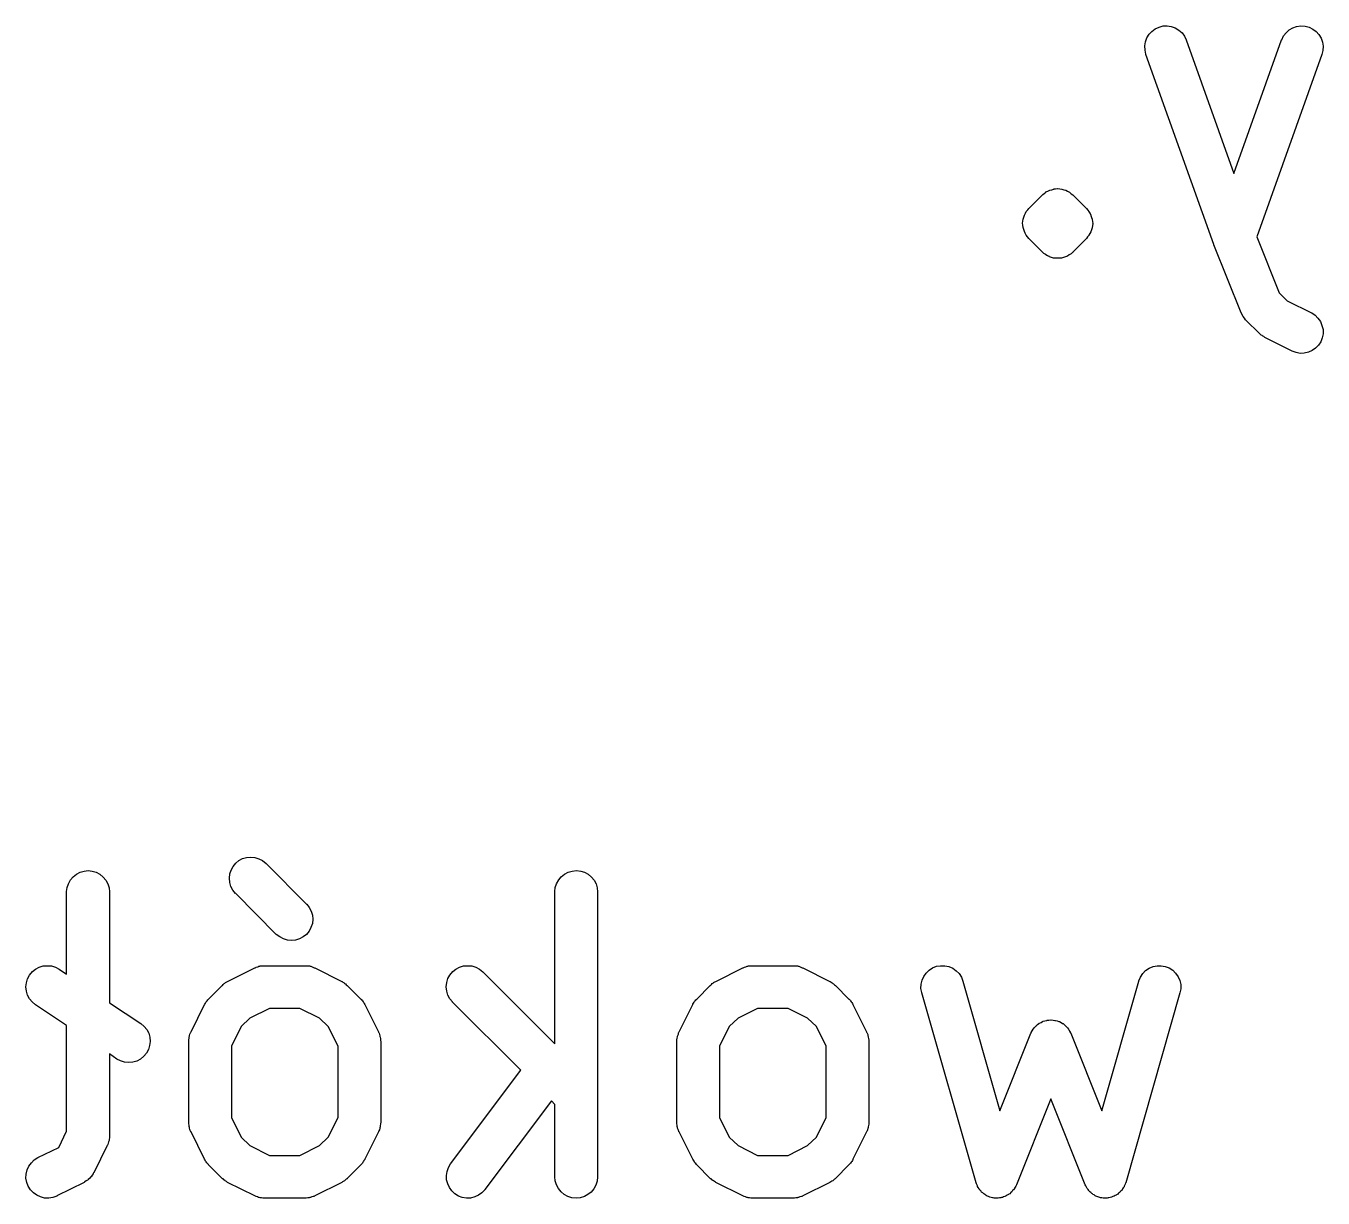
# Model space of a CAD drawing. Extents: x 131.5 to 184.4, y -145.8 to -137.7.
# Drawn here: x 137.129 to 141.684, y -145.467 to -141.351 of the extents above; entities that cross this region are included whole.
import ezdxf

# ---------------------------------------------------------------- set-up
doc = ezdxf.new("R2010")
doc.units = 0
doc.layers.add('BLACK', color=7, linetype='CONTINUOUS')

msp = doc.modelspace()

# ---------------------------------------------------------------- linework, layer by layer
at = {"layer": 'BLACK', "linetype": 'CONTINUOUS'}
for p, q in [((141.065, -141.393), (141.073, -141.38)), ((141.073, -141.38), (141.083, -141.37)), ((141.083, -141.37), (141.095, -141.361)), ((141.095, -141.361), (141.108, -141.355)), ((141.108, -141.355), (141.122, -141.351)), ((141.122, -141.351), (141.137, -141.351)), ((141.137, -141.351), (141.151, -141.353)), ((141.151, -141.353), (141.165, -141.358)), ((141.165, -141.358), (141.178, -141.366)), ((141.178, -141.366), (141.189, -141.375)), ((141.189, -141.375), (141.197, -141.387)), ((141.197, -141.387), (141.203, -141.4)), ((141.539, -141.4), (141.545, -141.386)), ((141.545, -141.386), (141.554, -141.375)), ((141.554, -141.375), (141.565, -141.365)), ((141.565, -141.365), (141.578, -141.358)), ((141.578, -141.358), (141.591, -141.353)), ((141.591, -141.353), (141.606, -141.351)), ((141.606, -141.351), (141.621, -141.352)), ((141.621, -141.352), (141.635, -141.355)), ((141.635, -141.355), (141.648, -141.362)), ((141.648, -141.362), (141.66, -141.37)), ((141.66, -141.37), (141.669, -141.381)), ((141.669, -141.381), (141.677, -141.394)), ((141.058, -141.421), (141.06, -141.407)), ((141.059, -141.436), (141.058, -141.421)), ((141.06, -141.407), (141.065, -141.393)), ((141.203, -141.4), (141.371, -141.869)), ((141.371, -141.869), (141.538, -141.4)), ((141.538, -141.4), (141.539, -141.4)), ((141.677, -141.394), (141.682, -141.408)), ((141.682, -141.408), (141.684, -141.422)), ((141.684, -141.422), (141.683, -141.437)), ((141.062, -141.45), (141.059, -141.436)), ((141.062, -141.451), (141.062, -141.45)), ((141.3, -142.118), (141.062, -141.451)), ((141.68, -141.451), (141.451, -142.091)), ((141.683, -141.437), (141.68, -141.451)), ((140.711, -141.934), (140.717, -141.931)), ((140.717, -141.931), (140.724, -141.928)), ((140.724, -141.928), (140.731, -141.926)), ((140.724, -141.928), (140.724, -141.928)), ((140.724, -141.928), (140.724, -141.928)), ((140.724, -141.928), (140.724, -141.928)), ((140.724, -141.928), (140.724, -141.928)), ((140.731, -141.926), (140.738, -141.924)), ((140.738, -141.924), (140.738, -141.923)), ((140.738, -141.923), (140.738, -141.923)), ((140.738, -141.923), (140.738, -141.923)), ((140.738, -141.923), (140.745, -141.923)), ((140.738, -141.924), (140.738, -141.924)), ((140.745, -141.923), (140.752, -141.922)), ((140.752, -141.922), (140.752, -141.922)), ((140.752, -141.922), (140.753, -141.922)), ((140.752, -141.922), (140.752, -141.922)), ((140.753, -141.922), (140.753, -141.922)), ((140.753, -141.922), (140.76, -141.923)), ((140.76, -141.923), (140.767, -141.924)), ((140.767, -141.924), (140.767, -141.924)), ((140.767, -141.924), (140.767, -141.924)), ((140.767, -141.924), (140.767, -141.924)), ((140.767, -141.924), (140.767, -141.924)), ((140.767, -141.924), (140.774, -141.926)), ((140.774, -141.926), (140.774, -141.926)), ((140.774, -141.926), (140.781, -141.928)), ((140.781, -141.928), (140.781, -141.928)), ((140.781, -141.928), (140.781, -141.928)), ((140.781, -141.928), (140.781, -141.928)), ((140.781, -141.928), (140.781, -141.928)), ((140.781, -141.928), (140.787, -141.931)), ((140.787, -141.931), (140.794, -141.935)), ((140.651, -141.992), (140.699, -141.944)), ((140.699, -141.944), (140.7, -141.943)), ((140.699, -141.944), (140.699, -141.944)), ((140.699, -141.944), (140.699, -141.944)), ((140.699, -141.944), (140.699, -141.944)), ((140.699, -141.944), (140.699, -141.944)), ((140.699, -141.944), (140.699, -141.944)), ((140.699, -141.944), (140.699, -141.944)), ((140.7, -141.943), (140.705, -141.939)), ((140.705, -141.939), (140.711, -141.935)), ((140.711, -141.935), (140.711, -141.934)), ((140.711, -141.934), (140.711, -141.934)), ((140.711, -141.934), (140.711, -141.934)), ((140.711, -141.934), (140.711, -141.934)), ((140.794, -141.935), (140.794, -141.935)), ((140.794, -141.935), (140.794, -141.935)), ((140.794, -141.935), (140.794, -141.935)), ((140.794, -141.935), (140.794, -141.935)), ((140.794, -141.935), (140.799, -141.94)), ((140.799, -141.94), (140.805, -141.944)), ((140.805, -141.944), (140.853, -141.992)), ((140.631, -142.029), (140.633, -142.023)), ((140.633, -142.023), (140.635, -142.016)), ((140.635, -142.015), (140.639, -142.009)), ((140.635, -142.016), (140.635, -142.015)), ((140.635, -142.016), (140.635, -142.016)), ((140.639, -142.009), (140.642, -142.003)), ((140.642, -142.003), (140.647, -141.997)), ((140.642, -142.003), (140.642, -142.003)), ((140.642, -142.003), (140.642, -142.003)), ((140.647, -141.997), (140.651, -141.992)), ((140.853, -141.992), (140.853, -141.992)), ((140.853, -141.992), (140.853, -141.992)), ((140.853, -141.992), (140.853, -141.992)), ((140.853, -141.992), (140.853, -141.992)), ((140.853, -141.992), (140.858, -141.998)), ((140.858, -141.998), (140.862, -142.003)), ((140.862, -142.003), (140.862, -142.004)), ((140.862, -142.004), (140.862, -142.004)), ((140.862, -142.004), (140.866, -142.01)), ((140.866, -142.01), (140.869, -142.016)), ((140.869, -142.016), (140.869, -142.017)), ((140.869, -142.017), (140.869, -142.017)), ((140.869, -142.017), (140.871, -142.024)), ((140.871, -142.024), (140.873, -142.03)), ((140.629, -142.044), (140.63, -142.037)), ((140.63, -142.051), (140.629, -142.044)), ((140.629, -142.044), (140.629, -142.044)), ((140.629, -142.044), (140.629, -142.044)), ((140.63, -142.037), (140.631, -142.03)), ((140.631, -142.059), (140.63, -142.051)), ((140.631, -142.03), (140.631, -142.029)), ((140.631, -142.03), (140.631, -142.03)), ((140.633, -142.066), (140.631, -142.059)), ((140.631, -142.059), (140.631, -142.059)), ((140.631, -142.059), (140.631, -142.059)), ((140.635, -142.073), (140.633, -142.066)), ((140.871, -142.067), (140.869, -142.074)), ((140.873, -142.06), (140.871, -142.067)), ((140.873, -142.03), (140.873, -142.031)), ((140.873, -142.031), (140.873, -142.031)), ((140.873, -142.031), (140.874, -142.038)), ((140.874, -142.052), (140.873, -142.06)), ((140.873, -142.06), (140.873, -142.06)), ((140.873, -142.06), (140.873, -142.06)), ((140.874, -142.038), (140.875, -142.045)), ((140.875, -142.045), (140.874, -142.045)), ((140.874, -142.045), (140.875, -142.046)), ((140.875, -142.046), (140.874, -142.052)), ((140.638, -142.079), (140.635, -142.073)), ((140.635, -142.073), (140.635, -142.073)), ((140.635, -142.073), (140.635, -142.073)), ((140.641, -142.086), (140.638, -142.079)), ((140.642, -142.086), (140.641, -142.086)), ((140.646, -142.092), (140.642, -142.086)), ((140.642, -142.086), (140.642, -142.086)), ((140.651, -142.097), (140.646, -142.092)), ((140.651, -142.098), (140.651, -142.097)), ((140.651, -142.097), (140.651, -142.097)), ((140.651, -142.097), (140.651, -142.097)), ((140.651, -142.097), (140.651, -142.097)), ((140.699, -142.145), (140.651, -142.098)), ((140.853, -142.098), (140.805, -142.145)), ((140.857, -142.092), (140.853, -142.098)), ((140.862, -142.087), (140.857, -142.092)), ((140.865, -142.08), (140.862, -142.086)), ((140.862, -142.086), (140.862, -142.087)), ((140.862, -142.087), (140.862, -142.087)), ((140.869, -142.074), (140.865, -142.08)), ((140.869, -142.074), (140.869, -142.074)), ((140.869, -142.074), (140.869, -142.074)), ((141.451, -142.091), (141.53, -142.288)), ((140.704, -142.15), (140.699, -142.145)), ((140.71, -142.154), (140.704, -142.15)), ((140.71, -142.155), (140.71, -142.154)), ((140.71, -142.154), (140.71, -142.154)), ((140.716, -142.158), (140.71, -142.155)), ((140.71, -142.155), (140.71, -142.155)), ((140.71, -142.155), (140.71, -142.155)), ((140.723, -142.161), (140.716, -142.158)), ((140.723, -142.162), (140.723, -142.161)), ((140.723, -142.161), (140.723, -142.161)), ((140.786, -142.159), (140.78, -142.162)), ((140.793, -142.155), (140.786, -142.159)), ((140.799, -142.151), (140.793, -142.155)), ((140.793, -142.155), (140.793, -142.155)), ((140.793, -142.155), (140.793, -142.155)), ((140.793, -142.155), (140.793, -142.155)), ((140.793, -142.155), (140.793, -142.155)), ((140.804, -142.146), (140.799, -142.151)), ((140.805, -142.146), (140.804, -142.146)), ((140.804, -142.146), (140.804, -142.146)), ((140.804, -142.146), (140.804, -142.146)), ((140.804, -142.146), (140.804, -142.146)), ((140.805, -142.145), (140.805, -142.146)), ((140.805, -142.146), (140.805, -142.146)), ((140.805, -142.146), (140.805, -142.146)), ((141.301, -142.118), (141.3, -142.118)), ((141.301, -142.119), (141.301, -142.118)), ((141.301, -142.12), (141.301, -142.119)), ((141.397, -142.358), (141.301, -142.12)), ((140.73, -142.164), (140.723, -142.162)), ((140.723, -142.162), (140.723, -142.162)), ((140.723, -142.162), (140.723, -142.162)), ((140.737, -142.166), (140.73, -142.164)), ((140.744, -142.167), (140.737, -142.166)), ((140.737, -142.166), (140.737, -142.166)), ((140.737, -142.166), (140.737, -142.166)), ((140.737, -142.166), (140.737, -142.166)), ((140.737, -142.166), (140.737, -142.166)), ((140.751, -142.167), (140.744, -142.167)), ((140.752, -142.167), (140.751, -142.167)), ((140.751, -142.167), (140.751, -142.167)), ((140.751, -142.167), (140.751, -142.167)), ((140.759, -142.167), (140.752, -142.167)), ((140.752, -142.167), (140.752, -142.167)), ((140.766, -142.166), (140.759, -142.167)), ((140.773, -142.164), (140.766, -142.166)), ((140.766, -142.166), (140.766, -142.166)), ((140.766, -142.166), (140.766, -142.166)), ((140.766, -142.166), (140.766, -142.166)), ((140.766, -142.166), (140.766, -142.166)), ((140.78, -142.162), (140.773, -142.164)), ((140.78, -142.162), (140.78, -142.162)), ((140.78, -142.162), (140.78, -142.162)), ((140.78, -142.162), (140.78, -142.162)), ((140.78, -142.162), (140.78, -142.162)), ((141.53, -142.288), (141.558, -142.316)), ((141.558, -142.316), (141.643, -142.359)), ((141.403, -142.371), (141.397, -142.358)), ((141.408, -142.377), (141.403, -142.371)), ((141.412, -142.383), (141.408, -142.377)), ((141.413, -142.384), (141.412, -142.383)), ((141.461, -142.431), (141.413, -142.384)), ((141.643, -142.359), (141.644, -142.359)), ((141.644, -142.359), (141.656, -142.367)), ((141.656, -142.367), (141.666, -142.377)), ((141.666, -142.377), (141.675, -142.389)), ((141.675, -142.389), (141.68, -142.403)), ((141.464, -142.434), (141.461, -142.431)), ((141.467, -142.437), (141.464, -142.434)), ((141.68, -142.403), (141.684, -142.417)), ((141.684, -142.432), (141.681, -142.446)), ((141.684, -142.417), (141.684, -142.432)), ((141.47, -142.438), (141.467, -142.437)), ((141.472, -142.44), (141.47, -142.438)), ((141.476, -142.442), (141.472, -142.44)), ((141.479, -142.445), (141.476, -142.442)), ((141.48, -142.445), (141.479, -142.445)), ((141.576, -142.493), (141.48, -142.445)), ((141.668, -142.472), (141.658, -142.483)), ((141.676, -142.46), (141.668, -142.472)), ((141.681, -142.446), (141.676, -142.46)), ((141.589, -142.498), (141.576, -142.493)), ((141.604, -142.501), (141.589, -142.498)), ((141.618, -142.5), (141.604, -142.501)), ((141.633, -142.497), (141.618, -142.5)), ((141.646, -142.491), (141.633, -142.497)), ((141.658, -142.483), (141.646, -142.491)), ((137.857, -144.303), (137.866, -144.291)), ((137.866, -144.291), (137.877, -144.282)), ((137.877, -144.282), (137.89, -144.275)), ((137.89, -144.275), (137.904, -144.271)), ((137.904, -144.271), (137.919, -144.27)), ((137.919, -144.27), (137.933, -144.271)), ((137.933, -144.271), (137.947, -144.276)), ((137.947, -144.276), (137.96, -144.282)), ((137.96, -144.282), (137.972, -144.292)), ((137.972, -144.292), (138.114, -144.435)), ((137.285, -144.35), (137.295, -144.339)), ((137.295, -144.339), (137.306, -144.33)), ((137.306, -144.33), (137.319, -144.323)), ((137.319, -144.323), (137.333, -144.319)), ((137.333, -144.319), (137.348, -144.317)), ((137.348, -144.317), (137.362, -144.319)), ((137.362, -144.319), (137.376, -144.323)), ((137.376, -144.323), (137.389, -144.33)), ((137.389, -144.33), (137.4, -144.34)), ((137.4, -144.34), (137.41, -144.351)), ((137.844, -144.344), (137.845, -144.329)), ((137.845, -144.359), (137.844, -144.344)), ((137.845, -144.329), (137.85, -144.315)), ((137.85, -144.315), (137.857, -144.303)), ((139, -144.35), (139.009, -144.339)), ((139.009, -144.339), (139.02, -144.33)), ((139.02, -144.33), (139.033, -144.323)), ((139.033, -144.323), (139.047, -144.319)), ((139.047, -144.319), (139.062, -144.317)), ((139.062, -144.317), (139.077, -144.319)), ((139.077, -144.319), (139.09, -144.323)), ((139.09, -144.323), (139.103, -144.33)), ((139.103, -144.33), (139.115, -144.34)), ((139.115, -144.34), (139.124, -144.351)), ((137.272, -144.391), (137.274, -144.377)), ((137.272, -144.392), (137.272, -144.391)), ((137.272, -144.681), (137.272, -144.392)), ((137.274, -144.377), (137.278, -144.363)), ((137.278, -144.363), (137.285, -144.35)), ((137.41, -144.351), (137.416, -144.364)), ((137.416, -144.364), (137.421, -144.378)), ((137.421, -144.378), (137.422, -144.392)), ((137.422, -144.392), (137.422, -144.781)), ((137.849, -144.373), (137.845, -144.359)), ((137.856, -144.386), (137.849, -144.373)), ((137.865, -144.397), (137.856, -144.386)), ((138.986, -144.391), (138.988, -144.377)), ((138.986, -144.392), (138.986, -144.391)), ((138.986, -144.926), (138.986, -144.392)), ((138.988, -144.377), (138.992, -144.363)), ((138.992, -144.363), (139, -144.35)), ((139.124, -144.351), (139.131, -144.364)), ((139.131, -144.364), (139.135, -144.378)), ((139.135, -144.378), (139.136, -144.392)), ((139.136, -144.392), (139.136, -145.392)), ((137.866, -144.398), (137.865, -144.397)), ((138.008, -144.541), (137.866, -144.398)), ((138.114, -144.435), (138.115, -144.435)), ((138.115, -144.435), (138.124, -144.447)), ((138.124, -144.447), (138.131, -144.46)), ((138.131, -144.46), (138.135, -144.474)), ((138.135, -144.474), (138.136, -144.488)), ((138.123, -144.53), (138.114, -144.541)), ((138.13, -144.517), (138.123, -144.53)), ((138.135, -144.503), (138.13, -144.517)), ((138.136, -144.488), (138.135, -144.503)), ((138.02, -144.55), (138.008, -144.541)), ((138.033, -144.557), (138.02, -144.55)), ((138.047, -144.561), (138.033, -144.557)), ((138.061, -144.563), (138.047, -144.561)), ((138.076, -144.561), (138.061, -144.563)), ((138.09, -144.557), (138.076, -144.561)), ((138.103, -144.55), (138.09, -144.557)), ((138.114, -144.541), (138.103, -144.55)), ((137.152, -144.672), (137.163, -144.663)), ((137.163, -144.663), (137.176, -144.656)), ((137.176, -144.656), (137.19, -144.652)), ((137.19, -144.652), (137.204, -144.651)), ((137.204, -144.651), (137.219, -144.652)), ((137.219, -144.652), (137.233, -144.656)), ((137.233, -144.656), (137.246, -144.663)), ((137.246, -144.663), (137.272, -144.681)), ((137.837, -144.706), (137.933, -144.659)), ((137.933, -144.659), (137.934, -144.658)), ((137.934, -144.658), (137.936, -144.657)), ((137.936, -144.657), (137.938, -144.656)), ((137.938, -144.656), (137.943, -144.655)), ((137.943, -144.655), (137.947, -144.653)), ((137.947, -144.653), (137.95, -144.653)), ((137.95, -144.653), (137.952, -144.652)), ((137.952, -144.652), (137.957, -144.652)), ((137.957, -144.652), (137.962, -144.651)), ((137.962, -144.651), (137.964, -144.651)), ((137.964, -144.651), (137.966, -144.651)), ((137.966, -144.651), (138.109, -144.651)), ((138.109, -144.651), (138.11, -144.651)), ((138.11, -144.651), (138.112, -144.651)), ((138.112, -144.651), (138.114, -144.651)), ((138.114, -144.651), (138.12, -144.652)), ((138.12, -144.652), (138.125, -144.652)), ((138.125, -144.652), (138.127, -144.653)), ((138.127, -144.653), (138.129, -144.653)), ((138.129, -144.653), (138.134, -144.655)), ((138.134, -144.655), (138.139, -144.657)), ((138.139, -144.657), (138.141, -144.658)), ((138.141, -144.658), (138.143, -144.659)), ((138.143, -144.659), (138.238, -144.706)), ((138.628, -144.672), (138.639, -144.663)), ((138.639, -144.663), (138.652, -144.656)), ((138.652, -144.656), (138.666, -144.652)), ((138.666, -144.652), (138.681, -144.651)), ((138.681, -144.651), (138.695, -144.652)), ((138.695, -144.652), (138.709, -144.656)), ((138.709, -144.656), (138.722, -144.663)), ((138.722, -144.663), (138.734, -144.673)), ((139.552, -144.706), (139.647, -144.659)), ((139.647, -144.659), (139.648, -144.658)), ((139.648, -144.658), (139.65, -144.657)), ((139.65, -144.657), (139.652, -144.656)), ((139.652, -144.656), (139.657, -144.655)), ((139.657, -144.655), (139.662, -144.653)), ((139.662, -144.653), (139.664, -144.653)), ((139.664, -144.653), (139.666, -144.652)), ((139.666, -144.652), (139.671, -144.652)), ((139.671, -144.652), (139.676, -144.651)), ((139.676, -144.651), (139.678, -144.651)), ((139.678, -144.651), (139.68, -144.651)), ((139.68, -144.651), (139.823, -144.651)), ((139.823, -144.651), (139.824, -144.651)), ((139.824, -144.651), (139.827, -144.651)), ((139.827, -144.651), (139.829, -144.651)), ((139.829, -144.651), (139.834, -144.652)), ((139.834, -144.652), (139.839, -144.652)), ((139.839, -144.652), (139.841, -144.653)), ((139.841, -144.653), (139.843, -144.653)), ((139.843, -144.653), (139.848, -144.655)), ((139.848, -144.655), (139.853, -144.657)), ((139.853, -144.657), (139.855, -144.658)), ((139.855, -144.658), (139.857, -144.659)), ((139.857, -144.659), (139.952, -144.706)), ((140.301, -144.667), (140.313, -144.659)), ((140.313, -144.659), (140.327, -144.653)), ((140.327, -144.653), (140.341, -144.651)), ((140.341, -144.651), (140.356, -144.651)), ((140.356, -144.651), (140.37, -144.654)), ((140.37, -144.654), (140.384, -144.66)), ((140.384, -144.66), (140.396, -144.669)), ((141.061, -144.668), (141.073, -144.66)), ((141.073, -144.66), (141.087, -144.654)), ((141.087, -144.654), (141.101, -144.651)), ((141.101, -144.651), (141.116, -144.651)), ((141.116, -144.651), (141.13, -144.654)), ((141.13, -144.654), (141.144, -144.659)), ((141.144, -144.659), (141.156, -144.667)), ((137.129, -144.725), (137.131, -144.711)), ((137.131, -144.711), (137.135, -144.697)), ((137.135, -144.697), (137.142, -144.684)), ((137.142, -144.684), (137.152, -144.672)), ((137.825, -144.714), (137.828, -144.712)), ((137.828, -144.712), (137.83, -144.71)), ((137.83, -144.71), (137.834, -144.708)), ((137.834, -144.708), (137.837, -144.706)), ((138.238, -144.706), (138.239, -144.707)), ((138.239, -144.707), (138.242, -144.709)), ((138.242, -144.709), (138.246, -144.711)), ((138.246, -144.711), (138.248, -144.713)), ((138.605, -144.725), (138.607, -144.71)), ((138.607, -144.71), (138.611, -144.696)), ((138.611, -144.696), (138.618, -144.684)), ((138.618, -144.684), (138.628, -144.672)), ((138.734, -144.673), (138.986, -144.926)), ((139.539, -144.714), (139.542, -144.712)), ((139.542, -144.712), (139.544, -144.71)), ((139.544, -144.71), (139.548, -144.708)), ((139.548, -144.708), (139.552, -144.706)), ((139.952, -144.706), (139.953, -144.707)), ((139.953, -144.707), (139.957, -144.709)), ((139.957, -144.709), (139.96, -144.711)), ((139.96, -144.711), (139.963, -144.713)), ((140.273, -144.716), (140.276, -144.702)), ((140.276, -144.702), (140.282, -144.689)), ((140.282, -144.689), (140.29, -144.677)), ((140.29, -144.677), (140.301, -144.667)), ((140.396, -144.669), (140.406, -144.679)), ((140.406, -144.679), (140.414, -144.691)), ((140.414, -144.691), (140.419, -144.705)), ((140.419, -144.705), (140.549, -145.161)), ((140.907, -145.161), (141.037, -144.705)), ((141.037, -144.704), (141.043, -144.691)), ((141.037, -144.705), (141.037, -144.704)), ((141.043, -144.691), (141.051, -144.678)), ((141.051, -144.678), (141.061, -144.668)), ((141.156, -144.667), (141.166, -144.677)), ((141.166, -144.677), (141.175, -144.69)), ((141.175, -144.69), (141.181, -144.703)), ((141.181, -144.703), (141.184, -144.717)), ((137.131, -144.74), (137.129, -144.725)), ((137.135, -144.754), (137.131, -144.74)), ((137.141, -144.767), (137.135, -144.754)), ((137.77, -144.768), (137.818, -144.72)), ((137.818, -144.72), (137.819, -144.72)), ((137.819, -144.72), (137.822, -144.717)), ((137.822, -144.717), (137.825, -144.714)), ((138.248, -144.713), (138.251, -144.715)), ((138.251, -144.715), (138.254, -144.718)), ((138.254, -144.718), (138.257, -144.72)), ((138.257, -144.72), (138.305, -144.768)), ((138.607, -144.74), (138.605, -144.725)), ((138.611, -144.754), (138.607, -144.74)), ((138.618, -144.767), (138.611, -144.754)), ((139.485, -144.768), (139.532, -144.72)), ((139.532, -144.72), (139.533, -144.72)), ((139.533, -144.72), (139.536, -144.717)), ((139.536, -144.717), (139.539, -144.714)), ((139.963, -144.713), (139.965, -144.715)), ((139.965, -144.715), (139.968, -144.718)), ((139.968, -144.718), (139.972, -144.72)), ((139.972, -144.72), (140.019, -144.768)), ((140.272, -144.731), (140.273, -144.716)), ((140.275, -144.745), (140.272, -144.731)), ((140.275, -144.746), (140.275, -144.745)), ((140.466, -145.413), (140.275, -144.746)), ((141.181, -144.746), (140.991, -145.413)), ((141.184, -144.732), (141.181, -144.746)), ((141.184, -144.717), (141.184, -144.732)), ((137.151, -144.778), (137.141, -144.767)), ((137.162, -144.788), (137.151, -144.778)), ((137.163, -144.788), (137.162, -144.788)), ((137.272, -144.861), (137.163, -144.788)), ((137.422, -144.781), (137.532, -144.854)), ((137.709, -144.883), (137.756, -144.787)), ((137.756, -144.787), (137.757, -144.786)), ((137.757, -144.786), (137.759, -144.783)), ((137.759, -144.783), (137.761, -144.779)), ((137.761, -144.779), (137.763, -144.777)), ((137.763, -144.777), (137.765, -144.774)), ((137.765, -144.774), (137.768, -144.771)), ((137.768, -144.771), (137.77, -144.768)), ((137.984, -144.801), (137.915, -144.835)), ((138.091, -144.801), (137.984, -144.801)), ((138.16, -144.835), (138.091, -144.801)), ((138.305, -144.768), (138.306, -144.769)), ((138.306, -144.769), (138.308, -144.772)), ((138.308, -144.772), (138.311, -144.775)), ((138.311, -144.775), (138.313, -144.778)), ((138.313, -144.778), (138.315, -144.78)), ((138.315, -144.78), (138.317, -144.784)), ((138.317, -144.784), (138.319, -144.787)), ((138.319, -144.787), (138.367, -144.883)), ((138.627, -144.778), (138.618, -144.767)), ((138.627, -144.779), (138.627, -144.778)), ((138.867, -145.018), (138.627, -144.779)), ((139.423, -144.883), (139.471, -144.787)), ((139.471, -144.786), (139.473, -144.783)), ((139.471, -144.787), (139.471, -144.786)), ((139.473, -144.783), (139.475, -144.779)), ((139.475, -144.779), (139.477, -144.777)), ((139.477, -144.777), (139.479, -144.774)), ((139.479, -144.774), (139.482, -144.771)), ((139.482, -144.771), (139.485, -144.768)), ((139.698, -144.801), (139.63, -144.835)), ((139.806, -144.801), (139.698, -144.801)), ((139.874, -144.835), (139.806, -144.801)), ((140.019, -144.768), (140.02, -144.769)), ((140.02, -144.769), (140.023, -144.772)), ((140.023, -144.772), (140.025, -144.775)), ((140.025, -144.775), (140.027, -144.778)), ((140.027, -144.778), (140.029, -144.78)), ((140.029, -144.78), (140.031, -144.784)), ((140.031, -144.784), (140.033, -144.787)), ((140.033, -144.787), (140.081, -144.883)), ((137.915, -144.835), (137.885, -144.865)), ((138.19, -144.865), (138.16, -144.835)), ((139.63, -144.835), (139.599, -144.865)), ((139.905, -144.865), (139.874, -144.835)), ((140.694, -144.85), (140.699, -144.847)), ((140.699, -144.847), (140.7, -144.847)), ((140.7, -144.847), (140.701, -144.846)), ((140.701, -144.846), (140.707, -144.845)), ((140.707, -144.845), (140.713, -144.843)), ((140.713, -144.843), (140.714, -144.843)), ((140.714, -144.843), (140.715, -144.842)), ((140.715, -144.842), (140.721, -144.842)), ((140.721, -144.842), (140.728, -144.841)), ((140.728, -144.841), (140.729, -144.841)), ((140.729, -144.841), (140.729, -144.841)), ((140.729, -144.841), (140.736, -144.842)), ((140.736, -144.842), (140.742, -144.843)), ((140.742, -144.843), (140.743, -144.843)), ((140.743, -144.843), (140.744, -144.843)), ((140.744, -144.843), (140.75, -144.845)), ((140.75, -144.845), (140.756, -144.847)), ((140.756, -144.847), (140.757, -144.847)), ((140.757, -144.847), (140.758, -144.847)), ((140.758, -144.847), (140.764, -144.851)), ((137.272, -145.232), (137.272, -144.861)), ((137.532, -144.854), (137.532, -144.854)), ((137.532, -144.854), (137.544, -144.864)), ((137.544, -144.864), (137.553, -144.875)), ((137.553, -144.875), (137.56, -144.888)), ((137.56, -144.888), (137.564, -144.902)), ((137.703, -144.896), (137.705, -144.892)), ((137.705, -144.892), (137.707, -144.887)), ((137.707, -144.887), (137.708, -144.885)), ((137.708, -144.885), (137.709, -144.883)), ((137.885, -144.865), (137.851, -144.934)), ((138.225, -144.934), (138.19, -144.865)), ((138.367, -144.883), (138.367, -144.884)), ((138.367, -144.884), (138.368, -144.886)), ((138.368, -144.886), (138.369, -144.888)), ((138.369, -144.888), (138.37, -144.893)), ((138.37, -144.893), (138.372, -144.897)), ((139.418, -144.896), (139.42, -144.892)), ((139.42, -144.892), (139.421, -144.887)), ((139.421, -144.887), (139.422, -144.885)), ((139.422, -144.885), (139.423, -144.883)), ((139.599, -144.865), (139.565, -144.934)), ((139.939, -144.934), (139.905, -144.865)), ((140.081, -144.883), (140.081, -144.884)), ((140.081, -144.884), (140.082, -144.886)), ((140.082, -144.886), (140.083, -144.888)), ((140.083, -144.888), (140.085, -144.893)), ((140.085, -144.893), (140.086, -144.897)), ((140.549, -145.161), (140.658, -144.888)), ((140.658, -144.888), (140.659, -144.887)), ((140.659, -144.886), (140.663, -144.88)), ((140.659, -144.887), (140.659, -144.886)), ((140.659, -144.887), (140.659, -144.887)), ((140.663, -144.88), (140.666, -144.874)), ((140.666, -144.874), (140.667, -144.873)), ((140.666, -144.874), (140.666, -144.874)), ((140.667, -144.873), (140.671, -144.868)), ((140.671, -144.868), (140.675, -144.863)), ((140.675, -144.863), (140.676, -144.863)), ((140.676, -144.862), (140.681, -144.858)), ((140.676, -144.863), (140.676, -144.862)), ((140.681, -144.858), (140.686, -144.854)), ((140.686, -144.854), (140.687, -144.853)), ((140.687, -144.853), (140.688, -144.853)), ((140.688, -144.853), (140.694, -144.85)), ((140.764, -144.851), (140.769, -144.854)), ((140.769, -144.854), (140.77, -144.854)), ((140.77, -144.854), (140.771, -144.854)), ((140.771, -144.854), (140.776, -144.859)), ((140.776, -144.859), (140.781, -144.863)), ((140.781, -144.863), (140.781, -144.863)), ((140.781, -144.863), (140.782, -144.864)), ((140.782, -144.864), (140.786, -144.869)), ((140.786, -144.869), (140.79, -144.874)), ((140.79, -144.874), (140.791, -144.875)), ((140.791, -144.875), (140.791, -144.875)), ((140.791, -144.875), (140.794, -144.881)), ((140.794, -144.881), (140.797, -144.887)), ((140.797, -144.887), (140.797, -144.888)), ((140.797, -144.888), (140.798, -144.888)), ((140.798, -144.888), (140.907, -145.161)), ((137.563, -144.931), (137.559, -144.945)), ((137.565, -144.917), (137.563, -144.931)), ((137.564, -144.902), (137.565, -144.917)), ((137.701, -144.911), (137.702, -144.906)), ((137.701, -144.913), (137.701, -144.911)), ((137.701, -144.915), (137.701, -144.913)), ((137.701, -144.916), (137.701, -144.915)), ((137.701, -145.202), (137.701, -144.916)), ((137.702, -144.901), (137.703, -144.898)), ((137.702, -144.906), (137.702, -144.901)), ((137.703, -144.898), (137.703, -144.896)), ((137.851, -144.934), (137.851, -145.184)), ((138.225, -145.184), (138.225, -144.934)), ((138.372, -144.897), (138.372, -144.9)), ((138.372, -144.9), (138.373, -144.902)), ((138.373, -144.902), (138.374, -144.907)), ((138.374, -144.907), (138.374, -144.912)), ((138.374, -144.912), (138.374, -144.914)), ((138.374, -144.914), (138.375, -144.916)), ((138.375, -144.916), (138.375, -145.202)), ((139.415, -144.911), (139.416, -144.906)), ((139.415, -144.913), (139.415, -144.911)), ((139.415, -144.915), (139.415, -144.913)), ((139.415, -144.916), (139.415, -144.915)), ((139.415, -145.202), (139.415, -144.916)), ((139.416, -144.906), (139.417, -144.901)), ((139.417, -144.898), (139.418, -144.896)), ((139.417, -144.901), (139.417, -144.898)), ((139.565, -144.934), (139.565, -145.184)), ((139.939, -145.184), (139.939, -144.934)), ((140.086, -144.897), (140.087, -144.9)), ((140.087, -144.9), (140.087, -144.902)), ((140.087, -144.902), (140.088, -144.907)), ((140.088, -144.907), (140.089, -144.912)), ((140.089, -144.912), (140.089, -144.914)), ((140.089, -144.914), (140.089, -144.916)), ((140.089, -144.916), (140.089, -145.202)), ((137.448, -144.979), (137.422, -144.961)), ((137.422, -144.961), (137.422, -145.25)), ((137.461, -144.985), (137.448, -144.979)), ((137.475, -144.99), (137.461, -144.985)), ((137.531, -144.979), (137.518, -144.986)), ((137.543, -144.969), (137.531, -144.979)), ((137.552, -144.958), (137.543, -144.969)), ((137.559, -144.945), (137.552, -144.958)), ((137.49, -144.991), (137.475, -144.99)), ((137.504, -144.99), (137.49, -144.991)), ((137.518, -144.986), (137.504, -144.99)), ((138.62, -145.347), (138.867, -145.018)), ((140.728, -145.118), (140.607, -145.42)), ((140.849, -145.42), (140.728, -145.118)), ((138.974, -145.126), (138.74, -145.437)), ((138.986, -145.138), (138.974, -145.126)), ((138.986, -145.392), (138.986, -145.138)), ((137.701, -145.204), (137.701, -145.202)), ((137.701, -145.206), (137.701, -145.204)), ((137.702, -145.211), (137.701, -145.206)), ((137.702, -145.216), (137.702, -145.211)), ((137.851, -145.184), (137.885, -145.253)), ((138.19, -145.253), (138.225, -145.184)), ((138.374, -145.207), (138.373, -145.212)), ((138.373, -145.212), (138.373, -145.217)), ((138.375, -145.203), (138.374, -145.205)), ((138.374, -145.205), (138.374, -145.207)), ((138.375, -145.202), (138.375, -145.203)), ((139.415, -145.204), (139.415, -145.202)), ((139.415, -145.206), (139.415, -145.204)), ((139.416, -145.211), (139.415, -145.206)), ((139.416, -145.216), (139.416, -145.211)), ((139.565, -145.184), (139.599, -145.253)), ((139.905, -145.253), (139.939, -145.184)), ((140.088, -145.212), (140.087, -145.217)), ((140.089, -145.207), (140.088, -145.212)), ((140.089, -145.202), (140.089, -145.203)), ((140.089, -145.203), (140.089, -145.205)), ((140.089, -145.205), (140.089, -145.207)), ((137.244, -145.289), (137.272, -145.232)), ((137.422, -145.255), (137.421, -145.26)), ((137.422, -145.25), (137.422, -145.251)), ((137.422, -145.251), (137.422, -145.253)), ((137.422, -145.253), (137.422, -145.255)), ((137.703, -145.219), (137.702, -145.216)), ((137.703, -145.221), (137.703, -145.219)), ((137.705, -145.226), (137.703, -145.221)), ((137.706, -145.23), (137.705, -145.226)), ((137.707, -145.232), (137.706, -145.23)), ((137.708, -145.235), (137.707, -145.232)), ((137.709, -145.235), (137.708, -145.235)), ((137.756, -145.331), (137.709, -145.235)), ((137.885, -145.253), (137.915, -145.283)), ((138.16, -145.283), (138.19, -145.253)), ((138.367, -145.235), (138.319, -145.331)), ((138.368, -145.231), (138.367, -145.233)), ((138.367, -145.233), (138.367, -145.235)), ((138.37, -145.227), (138.368, -145.231)), ((138.372, -145.222), (138.37, -145.227)), ((138.373, -145.217), (138.372, -145.22)), ((138.372, -145.22), (138.372, -145.222)), ((139.417, -145.219), (139.416, -145.216)), ((139.417, -145.221), (139.417, -145.219)), ((139.419, -145.226), (139.417, -145.221)), ((139.421, -145.23), (139.419, -145.226)), ((139.422, -145.232), (139.421, -145.23)), ((139.422, -145.235), (139.422, -145.232)), ((139.423, -145.235), (139.422, -145.235)), ((139.471, -145.331), (139.423, -145.235)), ((139.599, -145.253), (139.63, -145.283)), ((139.874, -145.283), (139.905, -145.253)), ((140.081, -145.235), (140.033, -145.331)), ((140.082, -145.233), (140.081, -145.235)), ((140.083, -145.231), (140.082, -145.233)), ((140.084, -145.227), (140.083, -145.231)), ((140.086, -145.222), (140.084, -145.227)), ((140.087, -145.22), (140.086, -145.222)), ((140.087, -145.217), (140.087, -145.22)), ((137.171, -145.325), (137.244, -145.289)), ((137.414, -145.283), (137.367, -145.378)), ((137.415, -145.281), (137.414, -145.283)), ((137.416, -145.279), (137.415, -145.281)), ((137.418, -145.274), (137.416, -145.279)), ((137.419, -145.269), (137.418, -145.274)), ((137.42, -145.267), (137.419, -145.269)), ((137.421, -145.265), (137.42, -145.267)), ((137.421, -145.26), (137.421, -145.265)), ((137.915, -145.283), (137.984, -145.317)), ((138.091, -145.317), (138.16, -145.283)), ((139.63, -145.283), (139.698, -145.317)), ((139.806, -145.317), (139.874, -145.283)), ((137.139, -145.355), (137.148, -145.343)), ((137.148, -145.343), (137.158, -145.333)), ((137.158, -145.333), (137.171, -145.325)), ((137.758, -145.334), (137.756, -145.331)), ((137.76, -145.338), (137.758, -145.334)), ((137.762, -145.34), (137.76, -145.338)), ((137.764, -145.343), (137.762, -145.34)), ((137.767, -145.346), (137.764, -145.343)), ((137.77, -145.349), (137.767, -145.346)), ((137.77, -145.35), (137.77, -145.349)), ((137.818, -145.398), (137.77, -145.35)), ((137.984, -145.317), (138.091, -145.317)), ((138.305, -145.35), (138.257, -145.398)), ((138.308, -145.347), (138.305, -145.35)), ((138.311, -145.344), (138.308, -145.347)), ((138.312, -145.341), (138.311, -145.344)), ((138.314, -145.339), (138.312, -145.341)), ((138.316, -145.335), (138.314, -145.339)), ((138.319, -145.332), (138.316, -145.335)), ((138.319, -145.331), (138.319, -145.332)), ((138.613, -145.36), (138.62, -145.347)), ((139.473, -145.334), (139.471, -145.331)), ((139.475, -145.338), (139.473, -145.334)), ((139.477, -145.34), (139.475, -145.338)), ((139.478, -145.343), (139.477, -145.34)), ((139.481, -145.346), (139.478, -145.343)), ((139.484, -145.349), (139.481, -145.346)), ((139.485, -145.35), (139.484, -145.349)), ((139.532, -145.398), (139.485, -145.35)), ((139.698, -145.317), (139.806, -145.317)), ((140.019, -145.35), (139.972, -145.398)), ((140.022, -145.347), (140.019, -145.35)), ((140.025, -145.344), (140.022, -145.347)), ((140.027, -145.341), (140.025, -145.344)), ((140.029, -145.339), (140.027, -145.341)), ((140.031, -145.335), (140.029, -145.339)), ((140.033, -145.332), (140.031, -145.335)), ((140.033, -145.331), (140.033, -145.332)), ((137.129, -145.397), (137.13, -145.383)), ((137.13, -145.383), (137.133, -145.368)), ((137.133, -145.368), (137.139, -145.355)), ((137.356, -145.394), (137.352, -145.398)), ((137.357, -145.393), (137.356, -145.394)), ((137.358, -145.392), (137.357, -145.393)), ((137.361, -145.387), (137.358, -145.392)), ((137.365, -145.382), (137.361, -145.387)), ((137.366, -145.379), (137.365, -145.381)), ((137.365, -145.381), (137.365, -145.382)), ((137.367, -145.378), (137.366, -145.379)), ((138.606, -145.388), (138.608, -145.374)), ((138.606, -145.403), (138.606, -145.388)), ((138.608, -145.374), (138.613, -145.36)), ((138.988, -145.407), (138.986, -145.392)), ((139.136, -145.393), (139.135, -145.408)), ((139.136, -145.392), (139.136, -145.393)), ((137.132, -145.412), (137.129, -145.397)), ((137.137, -145.425), (137.132, -145.412)), ((137.145, -145.438), (137.137, -145.425)), ((137.155, -145.449), (137.145, -145.438)), ((137.333, -145.412), (137.238, -145.459)), ((137.334, -145.411), (137.333, -145.412)), ((137.336, -145.41), (137.334, -145.411)), ((137.341, -145.407), (137.336, -145.41)), ((137.345, -145.404), (137.341, -145.407)), ((137.347, -145.403), (137.345, -145.404)), ((137.348, -145.402), (137.347, -145.403)), ((137.352, -145.398), (137.348, -145.402)), ((137.821, -145.4), (137.818, -145.398)), ((137.824, -145.403), (137.821, -145.4)), ((137.827, -145.405), (137.824, -145.403)), ((137.829, -145.407), (137.827, -145.405)), ((137.833, -145.409), (137.829, -145.407)), ((137.836, -145.411), (137.833, -145.409)), ((137.837, -145.412), (137.836, -145.411)), ((137.933, -145.459), (137.837, -145.412)), ((138.238, -145.412), (138.143, -145.459)), ((138.241, -145.41), (138.238, -145.412)), ((138.245, -145.408), (138.241, -145.41)), ((138.248, -145.406), (138.245, -145.408)), ((138.25, -145.404), (138.248, -145.406)), ((138.253, -145.401), (138.25, -145.404)), ((138.257, -145.399), (138.253, -145.401)), ((138.257, -145.398), (138.257, -145.399)), ((138.61, -145.417), (138.606, -145.403)), ((138.616, -145.43), (138.61, -145.417)), ((138.624, -145.442), (138.616, -145.43)), ((138.74, -145.438), (138.73, -145.449)), ((138.74, -145.437), (138.74, -145.438)), ((138.992, -145.421), (138.988, -145.407)), ((138.999, -145.434), (138.992, -145.421)), ((139.008, -145.445), (138.999, -145.434)), ((139.123, -145.435), (139.114, -145.446)), ((139.13, -145.422), (139.123, -145.435)), ((139.135, -145.408), (139.13, -145.422)), ((139.535, -145.4), (139.532, -145.398)), ((139.538, -145.403), (139.535, -145.4)), ((139.541, -145.405), (139.538, -145.403)), ((139.544, -145.407), (139.541, -145.405)), ((139.547, -145.409), (139.544, -145.407)), ((139.551, -145.411), (139.547, -145.409)), ((139.552, -145.412), (139.551, -145.411)), ((139.647, -145.459), (139.552, -145.412)), ((139.952, -145.412), (139.857, -145.459)), ((139.956, -145.41), (139.952, -145.412)), ((139.959, -145.408), (139.956, -145.41)), ((139.962, -145.406), (139.959, -145.408)), ((139.965, -145.404), (139.962, -145.406)), ((139.968, -145.401), (139.965, -145.404)), ((139.971, -145.399), (139.968, -145.401)), ((139.972, -145.398), (139.971, -145.399)), ((140.467, -145.417), (140.466, -145.413)), ((140.469, -145.422), (140.467, -145.417)), ((140.47, -145.424), (140.469, -145.422)), ((140.471, -145.427), (140.47, -145.424)), ((140.473, -145.43), (140.471, -145.427)), ((140.476, -145.435), (140.473, -145.43)), ((140.477, -145.437), (140.476, -145.435)), ((140.479, -145.439), (140.477, -145.437)), ((140.482, -145.442), (140.479, -145.439)), ((140.594, -145.441), (140.592, -145.443)), ((140.597, -145.438), (140.594, -145.441)), ((140.6, -145.434), (140.597, -145.438)), ((140.601, -145.432), (140.6, -145.434)), ((140.603, -145.429), (140.601, -145.432)), ((140.605, -145.425), (140.603, -145.429)), ((140.607, -145.421), (140.605, -145.425)), ((140.607, -145.42), (140.607, -145.421)), ((140.851, -145.424), (140.849, -145.42)), ((140.853, -145.429), (140.851, -145.424)), ((140.854, -145.431), (140.853, -145.429)), ((140.856, -145.433), (140.854, -145.431)), ((140.859, -145.437), (140.856, -145.433)), ((140.861, -145.441), (140.859, -145.437)), ((140.863, -145.443), (140.861, -145.441)), ((140.977, -145.44), (140.973, -145.443)), ((140.978, -145.437), (140.977, -145.44)), ((140.98, -145.435), (140.978, -145.437)), ((140.982, -145.431), (140.98, -145.435)), ((140.985, -145.428), (140.982, -145.431)), ((140.986, -145.425), (140.985, -145.428)), ((140.987, -145.423), (140.986, -145.425)), ((140.989, -145.418), (140.987, -145.423)), ((140.99, -145.414), (140.989, -145.418)), ((140.991, -145.413), (140.99, -145.414)), ((137.167, -145.457), (137.155, -145.449)), ((137.18, -145.463), (137.167, -145.457)), ((137.194, -145.467), (137.18, -145.463)), ((137.209, -145.467), (137.194, -145.467)), ((137.223, -145.465), (137.209, -145.467)), ((137.237, -145.46), (137.223, -145.465)), ((137.238, -145.459), (137.237, -145.46)), ((137.935, -145.46), (137.933, -145.459)), ((137.937, -145.461), (137.935, -145.46)), ((137.942, -145.463), (137.937, -145.461)), ((137.946, -145.465), (137.942, -145.463)), ((137.948, -145.465), (137.946, -145.465)), ((137.951, -145.466), (137.948, -145.465)), ((137.956, -145.466), (137.951, -145.466)), ((137.961, -145.467), (137.956, -145.466)), ((137.963, -145.467), (137.961, -145.467)), ((137.965, -145.467), (137.963, -145.467)), ((137.966, -145.467), (137.965, -145.467)), ((138.109, -145.467), (137.966, -145.467)), ((138.111, -145.467), (138.109, -145.467)), ((138.113, -145.467), (138.111, -145.467)), ((138.119, -145.466), (138.113, -145.467)), ((138.124, -145.466), (138.119, -145.466)), ((138.126, -145.465), (138.124, -145.466)), ((138.128, -145.465), (138.126, -145.465)), ((138.133, -145.463), (138.128, -145.465)), ((138.138, -145.462), (138.133, -145.463)), ((138.14, -145.461), (138.138, -145.462)), ((138.142, -145.46), (138.14, -145.461)), ((138.143, -145.459), (138.142, -145.46)), ((138.635, -145.452), (138.624, -145.442)), ((138.648, -145.46), (138.635, -145.452)), ((138.661, -145.465), (138.648, -145.46)), ((138.676, -145.467), (138.661, -145.465)), ((138.69, -145.467), (138.676, -145.467)), ((138.705, -145.463), (138.69, -145.467)), ((138.718, -145.457), (138.705, -145.463)), ((138.73, -145.449), (138.718, -145.457)), ((139.019, -145.455), (139.008, -145.445)), ((139.032, -145.462), (139.019, -145.455)), ((139.046, -145.466), (139.032, -145.462)), ((139.061, -145.467), (139.046, -145.466)), ((139.075, -145.466), (139.061, -145.467)), ((139.09, -145.462), (139.075, -145.466)), ((139.102, -145.455), (139.09, -145.462)), ((139.114, -145.446), (139.102, -145.455)), ((139.649, -145.46), (139.647, -145.459)), ((139.651, -145.461), (139.649, -145.46)), ((139.656, -145.463), (139.651, -145.461)), ((139.661, -145.465), (139.656, -145.463)), ((139.663, -145.465), (139.661, -145.465)), ((139.665, -145.466), (139.663, -145.465)), ((139.67, -145.466), (139.665, -145.466)), ((139.675, -145.467), (139.67, -145.466)), ((139.677, -145.467), (139.675, -145.467)), ((139.679, -145.467), (139.677, -145.467)), ((139.68, -145.467), (139.679, -145.467)), ((139.823, -145.467), (139.68, -145.467)), ((139.826, -145.467), (139.823, -145.467)), ((139.828, -145.467), (139.826, -145.467)), ((139.833, -145.466), (139.828, -145.467)), ((139.838, -145.466), (139.833, -145.466)), ((139.84, -145.465), (139.838, -145.466)), ((139.842, -145.465), (139.84, -145.465)), ((139.847, -145.463), (139.842, -145.465)), ((139.852, -145.462), (139.847, -145.463)), ((139.854, -145.461), (139.852, -145.462)), ((139.856, -145.46), (139.854, -145.461)), ((139.857, -145.459), (139.856, -145.46)), ((140.485, -145.446), (140.482, -145.442)), ((140.487, -145.447), (140.485, -145.446)), ((140.489, -145.449), (140.487, -145.447)), ((140.493, -145.452), (140.489, -145.449)), ((140.496, -145.455), (140.493, -145.452)), ((140.499, -145.456), (140.496, -145.455)), ((140.501, -145.458), (140.499, -145.456)), ((140.505, -145.46), (140.501, -145.458)), ((140.509, -145.462), (140.505, -145.46)), ((140.512, -145.463), (140.509, -145.462)), ((140.514, -145.464), (140.512, -145.463)), ((140.519, -145.465), (140.514, -145.464)), ((140.523, -145.466), (140.519, -145.465)), ((140.526, -145.466), (140.523, -145.466)), ((140.529, -145.467), (140.526, -145.466)), ((140.533, -145.467), (140.529, -145.467)), ((140.538, -145.467), (140.533, -145.467)), ((140.541, -145.467), (140.538, -145.467)), ((140.543, -145.467), (140.541, -145.467)), ((140.548, -145.466), (140.543, -145.467)), ((140.552, -145.466), (140.548, -145.466)), ((140.555, -145.465), (140.552, -145.466)), ((140.558, -145.465), (140.555, -145.465)), ((140.562, -145.463), (140.558, -145.465)), ((140.566, -145.462), (140.562, -145.463)), ((140.569, -145.46), (140.566, -145.462)), ((140.571, -145.459), (140.569, -145.46)), ((140.575, -145.457), (140.571, -145.459)), ((140.579, -145.455), (140.575, -145.457)), ((140.581, -145.453), (140.579, -145.455)), ((140.584, -145.452), (140.581, -145.453)), ((140.587, -145.448), (140.584, -145.452)), ((140.591, -145.445), (140.587, -145.448)), ((140.592, -145.443), (140.591, -145.445)), ((140.865, -145.445), (140.863, -145.443)), ((140.868, -145.448), (140.865, -145.445)), ((140.872, -145.451), (140.868, -145.448)), ((140.874, -145.452), (140.872, -145.451)), ((140.876, -145.454), (140.874, -145.452)), ((140.88, -145.456), (140.876, -145.454)), ((140.884, -145.459), (140.88, -145.456)), ((140.886, -145.46), (140.884, -145.459)), ((140.889, -145.461), (140.886, -145.46)), ((140.893, -145.463), (140.889, -145.461)), ((140.897, -145.464), (140.893, -145.463)), ((140.9, -145.465), (140.897, -145.464)), ((140.903, -145.466), (140.9, -145.465)), ((140.907, -145.466), (140.903, -145.466)), ((140.912, -145.467), (140.907, -145.466)), ((140.915, -145.467), (140.912, -145.467)), ((140.917, -145.467), (140.915, -145.467)), ((140.922, -145.467), (140.917, -145.467)), ((140.926, -145.467), (140.922, -145.467)), ((140.929, -145.466), (140.926, -145.467)), ((140.932, -145.466), (140.929, -145.466)), ((140.936, -145.465), (140.932, -145.466)), ((140.941, -145.464), (140.936, -145.465)), ((140.943, -145.463), (140.941, -145.464)), ((140.946, -145.462), (140.943, -145.463)), ((140.95, -145.46), (140.946, -145.462)), ((140.954, -145.458), (140.95, -145.46)), ((140.957, -145.457), (140.954, -145.458)), ((140.959, -145.456), (140.957, -145.457)), ((140.963, -145.453), (140.959, -145.456)), ((140.966, -145.45), (140.963, -145.453)), ((140.968, -145.448), (140.966, -145.45)), ((140.97, -145.447), (140.968, -145.448)), ((140.973, -145.443), (140.97, -145.447))]:
    msp.add_line(p, q, dxfattribs=at)

doc.saveas('drawing.dxf')
